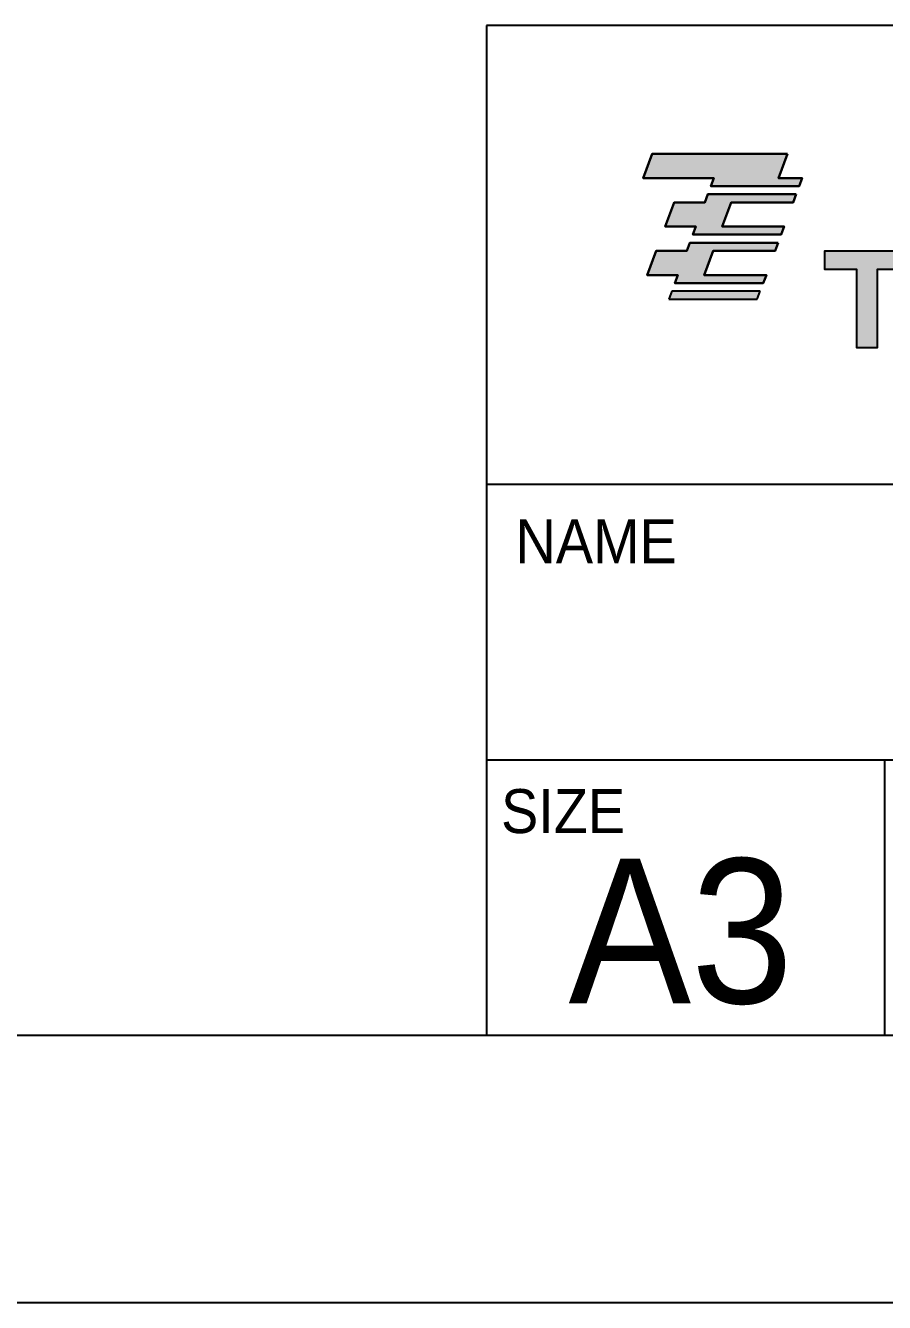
# Model space of a CAD drawing. Extents: x 0 to 420, y 0 to 297.
# Drawn here: x 257.5 to 287.21, y 0 to 44.16 of the extents above; entities that cross this region are included whole.
import ezdxf

# ---------------------------------------------------------------- set-up
doc = ezdxf.new("R2010")
doc.units = 0
doc.header["$LTSCALE"] = 23.1
doc.layers.get('0').update_dxf_attribs({"linetype": 'CONTINUOUS'})
doc.layers.add('DRAFT_ENTITY', color=7, linetype='CONTINUOUS')
doc.styles.get("Standard").update_dxf_attribs({"font": 'txt', "width": 0.95})

# ---------------------------------------------------------------- blocks, each defined once
blk = doc.blocks.new('TE_H_SMALL_1CPOS_BL0', base_point=(299.304, 35.924))
at = {"linetype": 'CONTINUOUS'}
for points in [[(283.853, 39.724), (283.541, 38.886), (284.366, 38.886), (284.262, 38.606), (281.203, 38.606), (281.307, 38.886), (278.856, 38.886), (279.169, 39.724)], [(284.158, 38.326), (284.054, 38.044), (281.903, 38.044), (281.591, 37.206), (283.743, 37.206), (283.64, 36.928), (280.58, 36.928), (280.683, 37.206), (279.623, 37.206), (279.935, 38.045), (280.995, 38.045), (281.099, 38.326)], [(283.536, 36.649), (283.432, 36.37), (281.28, 36.37), (280.969, 35.532), (283.122, 35.532), (283.018, 35.252), (279.958, 35.252), (280.062, 35.531), (279.001, 35.531), (279.312, 36.371), (280.373, 36.371), (280.477, 36.649)], [(288.075, 36.365), (287.836, 35.723), (286.96, 35.723), (286.96, 33.01), (286.249, 33.01), (286.249, 35.723), (285.15, 35.723), (285.149, 36.365)]]:
    blk.add_hatch(color=2, dxfattribs=at).paths.add_polyline_path(points)
at = {"color": 2, "linetype": 'CONTINUOUS'}
for p, q in [((279.169, 39.724), (278.856, 38.886)), ((279.169, 39.724), (278.856, 38.886)), ((283.853, 39.724), (279.169, 39.724)), ((283.853, 39.724), (279.169, 39.724)), ((283.541, 38.886), (283.853, 39.724)), ((283.541, 38.886), (283.853, 39.724)), ((278.856, 38.886), (281.307, 38.886)), ((278.856, 38.886), (281.307, 38.886)), ((281.307, 38.886), (281.203, 38.606)), ((281.307, 38.886), (281.203, 38.606)), ((284.366, 38.886), (283.541, 38.886)), ((284.366, 38.886), (283.541, 38.886)), ((284.262, 38.606), (284.366, 38.886)), ((284.262, 38.606), (284.366, 38.886)), ((281.203, 38.606), (284.262, 38.606)), ((281.203, 38.606), (284.262, 38.606)), ((279.935, 38.045), (279.623, 37.206)), ((279.935, 38.045), (279.623, 37.206)), ((280.995, 38.045), (279.935, 38.045)), ((280.995, 38.045), (279.935, 38.045)), ((281.099, 38.326), (280.995, 38.045)), ((281.099, 38.326), (280.995, 38.045)), ((284.158, 38.326), (281.099, 38.326)), ((284.158, 38.326), (281.099, 38.326)), ((281.591, 37.206), (281.903, 38.044)), ((281.591, 37.206), (281.903, 38.044)), ((281.903, 38.044), (284.054, 38.044)), ((281.903, 38.044), (284.054, 38.044)), ((284.054, 38.044), (284.158, 38.326)), ((284.054, 38.044), (284.158, 38.326)), ((279.623, 37.206), (280.683, 37.206)), ((279.623, 37.206), (280.683, 37.206)), ((280.683, 37.206), (280.58, 36.928)), ((280.683, 37.206), (280.58, 36.928)), ((283.743, 37.206), (281.591, 37.206)), ((283.743, 37.206), (281.591, 37.206)), ((283.64, 36.928), (283.743, 37.206)), ((283.64, 36.928), (283.743, 37.206)), ((280.58, 36.928), (283.64, 36.928)), ((280.58, 36.928), (283.64, 36.928)), ((279.312, 36.371), (279.001, 35.531)), ((279.312, 36.371), (279.001, 35.531)), ((280.373, 36.371), (279.312, 36.371)), ((280.373, 36.371), (279.312, 36.371)), ((280.477, 36.649), (280.373, 36.371)), ((280.477, 36.649), (280.373, 36.371)), ((283.536, 36.649), (280.477, 36.649)), ((283.536, 36.649), (280.477, 36.649)), ((280.969, 35.532), (281.28, 36.37)), ((280.969, 35.532), (281.28, 36.37)), ((281.28, 36.37), (283.432, 36.37)), ((281.28, 36.37), (283.432, 36.37)), ((283.432, 36.37), (283.536, 36.649)), ((283.432, 36.37), (283.536, 36.649)), ((285.149, 36.365), (288.075, 36.365)), ((285.15, 35.723), (285.149, 36.365)), ((285.15, 35.723), (285.149, 36.365)), ((285.149, 36.365), (288.075, 36.365)), ((279.001, 35.531), (280.062, 35.531)), ((279.001, 35.531), (280.062, 35.531)), ((280.062, 35.531), (279.958, 35.252)), ((280.062, 35.531), (279.958, 35.252)), ((283.122, 35.532), (280.969, 35.532)), ((283.122, 35.532), (280.969, 35.532)), ((283.018, 35.252), (283.122, 35.532)), ((283.018, 35.252), (283.122, 35.532)), ((286.249, 35.723), (285.15, 35.723)), ((286.249, 35.723), (285.15, 35.723)), ((286.249, 33.01), (286.249, 35.723)), ((286.249, 33.01), (286.249, 35.723)), ((287.836, 35.723), (286.96, 35.723)), ((286.96, 35.723), (286.96, 33.01)), ((287.836, 35.723), (286.96, 35.723)), ((286.96, 35.723), (286.96, 33.01)), ((279.855, 34.972), (279.75, 34.693)), ((279.855, 34.972), (279.75, 34.693)), ((282.914, 34.972), (279.855, 34.972)), ((282.914, 34.972), (279.855, 34.972)), ((279.958, 35.252), (283.018, 35.252)), ((279.958, 35.252), (283.018, 35.252)), ((282.81, 34.693), (282.914, 34.972)), ((282.81, 34.693), (282.914, 34.972)), ((279.75, 34.693), (282.81, 34.693)), ((279.75, 34.693), (282.81, 34.693)), ((286.96, 33.01), (286.249, 33.01)), ((286.96, 33.01), (286.249, 33.01))]:
    blk.add_line(p, q, dxfattribs=at)
for points in [[(283.853, 39.724), (283.541, 38.886), (284.366, 38.886), (284.262, 38.606), (281.203, 38.606), (281.307, 38.886), (278.856, 38.886), (279.169, 39.724), (283.853, 39.724)], [(284.158, 38.326), (284.054, 38.044), (281.903, 38.044), (281.591, 37.206), (283.743, 37.206), (283.64, 36.928), (280.58, 36.928), (280.683, 37.206), (279.623, 37.206), (279.935, 38.045), (280.995, 38.045), (281.099, 38.326), (284.158, 38.326)], [(283.536, 36.649), (283.432, 36.37), (281.28, 36.37), (280.969, 35.532), (283.122, 35.532), (283.018, 35.252), (279.958, 35.252), (280.062, 35.531), (279.001, 35.531), (279.312, 36.371), (280.373, 36.371), (280.477, 36.649), (283.536, 36.649)], [(288.075, 36.365), (287.836, 35.723), (286.96, 35.723), (286.96, 33.01), (286.249, 33.01), (286.249, 35.723), (285.15, 35.723), (285.149, 36.365), (288.075, 36.365)]]:
    blk.add_lwpolyline(points, dxfattribs=at)
blk.add_solid([(282.81, 34.693), (279.75, 34.693), (282.914, 34.972), (279.855, 34.972)], dxfattribs=at)

msp = doc.modelspace()

# ---------------------------------------------------------------- linework, layer by layer
at = {"color": 7, "linetype": 'CONTINUOUS'}
for p, q in [((409.209, 44.159), (273.439, 44.159)), ((273.439, 44.159), (273.439, 9.234)), ((409.209, 18.759), (273.439, 18.759)), ((287.208, 18.759), (287.208, 9.234)), ((409.209, 9.234), (17.784, 9.234)), ((0, 0), (420, 0))]:
    msp.add_line(p, q, dxfattribs=at)
at = {"layer": 'DRAFT_ENTITY', "color": 7, "linetype": 'CONTINUOUS'}
msp.add_line((409.209, 28.285), (273.439, 28.285), dxfattribs=at)

# ---------------------------------------------------------------- block references
at = {"color": 2, "linetype": 'CONTINUOUS'}
msp.add_blockref('TE_H_SMALL_1CPOS_BL0', (299.304, 35.924), dxfattribs=at)

# ---------------------------------------------------------------- texts
at = {"color": 2, "linetype": 'CONTINUOUS', "width": 0.95}
for s, height, p in [('NAME', 1.52, (274.445, 25.566)), ('SIZE', 1.52, (273.945, 16.233)), ('A3', 5, (276.28, 10.349))]:
    msp.add_text(s, height=height, dxfattribs=at).set_placement(p)

doc.saveas('drawing.dxf')
